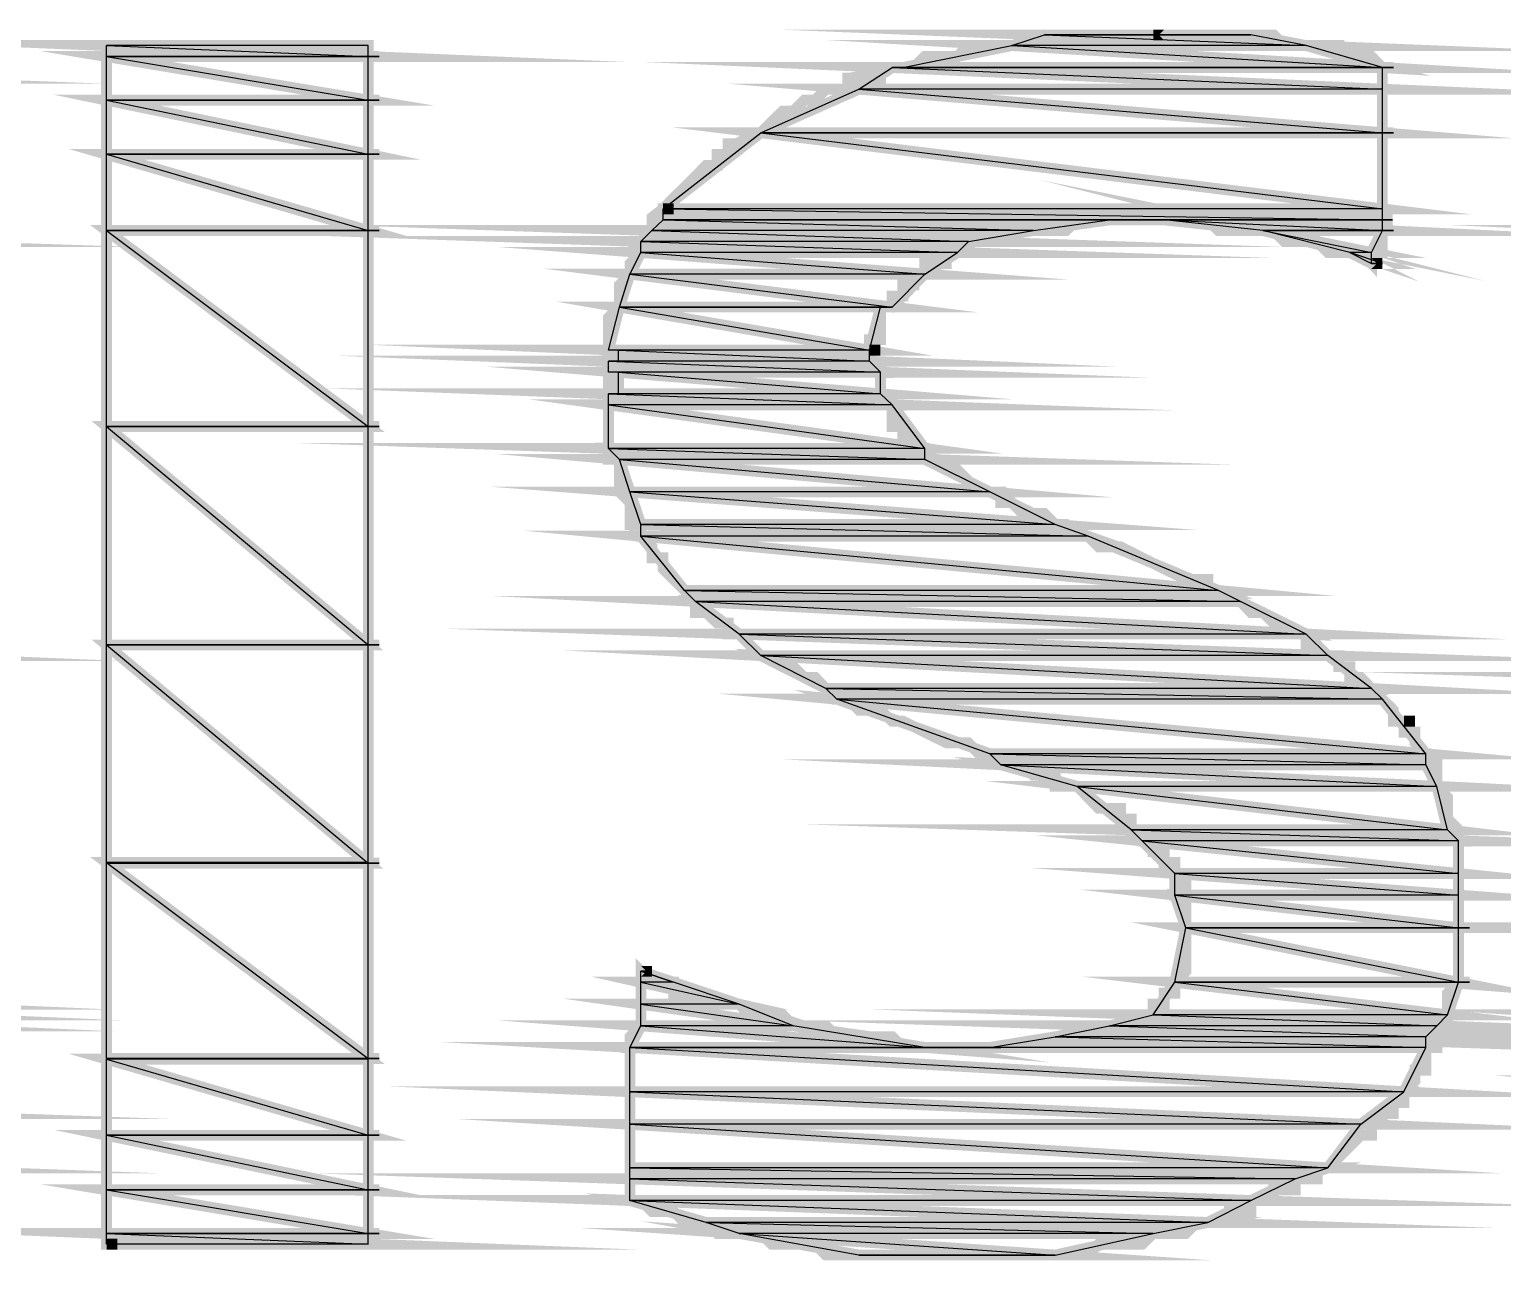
# Model space of a CAD drawing. Extents: x 0 to 210, y 0 to 297.
# Drawn here: x 37.7 to 43.43, y 17.31 to 22.1 of the extents above; entities that cross this region are included whole.
import ezdxf

# ---------------------------------------------------------------- set-up
doc = ezdxf.new("R2010")
doc.units = 0
doc.header["$MEASUREMENT"] = 0
doc.layers.add('C00-A5-DD', color=132, linetype='Continuous')

msp = doc.modelspace()

# ---------------------------------------------------------------- linework, layer by layer
at = {"layer": 'C00-A5-DD', "const_width": 0.0423}
for points in [[(40.9677, 20.8497), (40.9677, 20.8911), (41.0104, 20.8911), (41.0104, 20.9338), (41.0104, 20.9765), (41.0104, 21.0178), (41.0559, 21.0178), (41.0559, 21.0606), (41.0972, 21.0606), (41.0972, 21.1033), (41.1399, 21.1033), (41.1399, 21.146), (41.1826, 21.146), (41.1826, 21.1873), (41.2253, 21.1873), (41.2669, 21.1873), (41.2669, 21.2301), (41.3096, 21.2301), (41.3523, 21.2301), (41.3523, 21.2728), (41.3935, 21.2728), (41.4362, 21.2728), (41.4789, 21.2728), (41.5216, 21.3155), (41.5629, 21.3155), (41.6059, 21.3155), (41.6486, 21.3155), (41.6899, 21.3155), (41.7326, 21.3155), (41.7752, 21.3568), (41.8179, 21.3568), (41.8592, 21.3568), (41.9019, 21.3568), (41.9446, 21.3568), (41.9862, 21.3568), (42.0289, 21.3568), (42.0716, 21.3568), (42.1555, 21.3568), (42.1982, 21.3568), (42.2409, 21.3568), (42.2836, 21.3568), (42.3252, 21.3155), (42.3679, 21.3155), (42.4106, 21.3155), (42.4519, 21.3155), (42.4974, 21.3155), (42.5401, 21.3155), (42.5813, 21.2728), (42.624, 21.2728), (42.6667, 21.2728), (42.7094, 21.2728), (42.751, 21.2301), (42.7937, 21.2301), (42.8364, 21.2301), (42.8791, 21.2301), (42.9204, 21.1873), (42.9204, 21.2301), (42.963, 21.2301), (42.963, 21.2728), (42.963, 21.3155), (42.963, 21.3568), (42.963, 21.3996), (42.963, 21.4423), (42.963, 21.4836), (42.963, 21.569), (42.963, 21.6118), (42.963, 21.6531), (42.963, 21.6958), (42.963, 21.7386), (42.963, 21.7799), (42.963, 21.8226), (42.963, 21.8653), (42.963, 21.9081), (42.963, 21.9494), (42.9204, 21.9921), (42.8791, 21.9921), (42.8364, 21.9921), (42.7937, 21.9921), (42.7937, 22.0348), (42.751, 22.0348), (42.7094, 22.0348), (42.6667, 22.0348), (42.624, 22.0348), (42.5813, 22.0348), (42.5401, 22.0762), (42.4974, 22.0762), (42.4519, 22.0762), (42.4106, 22.0762), (42.3679, 22.0762), (42.3252, 22.0762), (42.2836, 22.0762), (42.2409, 22.0762), (42.1982, 22.0762), (42.1555, 22.0762), (42.1143, 22.0762), (42.0716, 22.0762), (42.0289, 22.0762), (41.9862, 22.0762), (41.9446, 22.0762), (41.9019, 22.0762), (41.8592, 22.0762), (41.8179, 22.0762), (41.7752, 22.0762), (41.7326, 22.0762), (41.6899, 22.0762), (41.6486, 22.0762), (41.6059, 22.0762), (41.5629, 22.0348), (41.5216, 22.0348), (41.4789, 22.0348), (41.4362, 22.0348), (41.3935, 22.0348), (41.3523, 22.0348), (41.3096, 21.9921), (41.2669, 21.9921), (41.2253, 21.9921), (41.1826, 21.9921), (41.1399, 21.9494), (41.0972, 21.9494), (41.0559, 21.9494), (41.0104, 21.9494), (41.0104, 21.9081), (40.9677, 21.9081), (40.9265, 21.9081), (40.8838, 21.9081), (40.8838, 21.8653), (40.8411, 21.8653), (40.798, 21.8653), (40.7568, 21.8226), (40.7141, 21.8226), (40.6714, 21.7799), (40.6301, 21.7799), (40.5874, 21.7386), (40.5448, 21.6958), (40.5021, 21.6958), (40.4604, 21.6531), (40.4178, 21.6531), (40.4178, 21.6118), (40.3751, 21.6118), (40.3751, 21.569), (40.3324, 21.569), (40.2911, 21.5263), (40.2484, 21.4836), (40.2057, 21.4423), (40.1645, 21.3996)], [(37.9995, 17.3729), (38.0421, 17.3729), (38.0834, 17.3729), (38.1261, 17.3729), (38.1716, 17.3729), (38.2143, 17.3729), (38.2556, 17.3729), (38.2986, 17.3729), (38.3413, 17.3729), (38.3826, 17.3729), (38.4253, 17.3729), (38.4679, 17.3729), (38.5106, 17.3729), (38.5519, 17.3729), (38.5946, 17.3729), (38.6373, 17.3729), (38.6789, 17.3729), (38.7216, 17.3729), (38.7643, 17.3729), (38.807, 17.3729), (38.8482, 17.3729), (38.8909, 17.3729), (38.9336, 17.3729), (38.9763, 17.3729), (39.0179, 17.3729), (39.0179, 17.4143), (39.0179, 17.457), (39.0179, 17.4997), (39.0179, 17.5424), (39.0179, 17.5838), (39.0179, 17.6265), (39.0179, 17.6692), (39.0179, 17.7105), (39.0179, 17.7533), (39.0179, 17.796), (39.0179, 17.8387), (39.0179, 17.88), (39.0179, 17.9228), (39.0179, 17.9655), (39.0179, 18.0082), (39.0179, 18.0496), (39.0179, 18.0923), (39.0179, 18.1378), (39.0179, 18.1791), (39.0179, 18.2218), (39.0179, 18.2645), (39.0179, 18.3059), (39.0179, 18.3486), (39.0179, 18.3913), (39.0179, 18.434), (39.0179, 18.5181), (39.0179, 18.5608), (39.0179, 18.6035), (39.0179, 18.6449), (39.0179, 18.6876), (39.0179, 18.7303), (39.0179, 18.8143), (39.0179, 18.8571), (39.0179, 18.8998), (39.0179, 18.9411), (39.0179, 18.9839), (39.0179, 19.0679), (39.0179, 19.1106), (39.0179, 19.1534), (39.0179, 19.2801), (39.0179, 19.3642), (39.0179, 19.4923), (39.0179, 19.7032), (39.0179, 19.9154), (39.0179, 20.0422), (39.0179, 20.1263), (39.0179, 20.2572), (39.0179, 20.2985), (39.0179, 20.3412), (39.0179, 20.384), (39.0179, 20.468), (39.0179, 20.5107), (39.0179, 20.5534), (39.0179, 20.5948), (39.0179, 20.6375), (39.0179, 20.7216), (39.0179, 20.7643), (39.0179, 20.807), (39.0179, 20.8497), (39.0179, 20.8911), (39.0179, 20.9338), (39.0179, 20.9765), (39.0179, 21.0606), (39.0179, 21.1033), (39.0179, 21.146), (39.0179, 21.1873), (39.0179, 21.2301), (39.0179, 21.2728), (39.0179, 21.3155), (39.0179, 21.3568), (39.0179, 21.3996), (39.0179, 21.4423), (39.0179, 21.4836), (39.0179, 21.5263), (39.0179, 21.569), (39.0179, 21.6118), (39.0179, 21.6531), (39.0179, 21.6958), (39.0179, 21.7386), (39.0179, 21.7799), (39.0179, 21.8226), (39.0179, 21.8653), (39.0179, 21.9081), (39.0179, 21.9494), (39.0179, 21.9921), (39.0179, 22.0348), (38.9763, 22.0348), (38.9336, 22.0348), (38.8909, 22.0348), (38.8482, 22.0348), (38.807, 22.0348), (38.7643, 22.0348)], [(38.7643, 22.0348), (38.7216, 22.0348), (38.6789, 22.0348), (38.6373, 22.0348), (38.5946, 22.0348), (38.5519, 22.0348), (38.5106, 22.0348), (38.4679, 22.0348), (38.4253, 22.0348), (38.3826, 22.0348), (38.3413, 22.0348), (38.2986, 22.0348), (38.2556, 22.0348), (38.2143, 22.0348), (38.1716, 22.0348), (38.1261, 22.0348), (38.0834, 22.0348), (38.0421, 22.0348), (37.9995, 22.0348), (37.9995, 21.9921), (37.9995, 21.9494), (37.9995, 21.9081), (37.9995, 21.8653), (37.9995, 21.8226), (37.9995, 21.7799), (37.9995, 21.7386), (37.9995, 21.6958), (37.9995, 21.6531), (37.9995, 21.6118), (37.9995, 21.569), (37.9995, 21.5263), (37.9995, 21.4836), (37.9995, 21.4423), (37.9995, 21.3996), (37.9995, 21.3568), (37.9995, 21.3155), (37.9995, 21.2728), (37.9995, 21.2301), (37.9995, 21.1873), (37.9995, 21.146), (37.9995, 21.1033), (37.9995, 21.0606), (37.9995, 20.9765), (37.9995, 20.9338), (37.9995, 20.8911), (37.9995, 20.8497), (37.9995, 20.807), (37.9995, 20.7643), (37.9995, 20.7216), (37.9995, 20.6375), (37.9995, 20.5948), (37.9995, 20.5534), (37.9995, 20.5107), (37.9995, 20.468), (37.9995, 20.384), (37.9995, 20.3412), (37.9995, 20.2985), (37.9995, 20.2572), (37.9995, 20.1263), (37.9995, 20.0422), (37.9995, 19.9154), (37.9995, 19.7032), (37.9995, 19.4923), (37.9995, 19.3642), (37.9995, 19.2801), (37.9995, 19.1534), (37.9995, 19.1106), (37.9995, 19.0679), (37.9995, 18.9839), (37.9995, 18.9411), (37.9995, 18.8998), (37.9995, 18.8571), (37.9995, 18.8143), (37.9995, 18.7303), (37.9995, 18.6876), (37.9995, 18.6449), (37.9995, 18.6035), (37.9995, 18.5608), (37.9995, 18.5181), (37.9995, 18.434), (37.9995, 18.3913), (37.9995, 18.3486), (37.9995, 18.3059), (37.9995, 18.2645), (37.9995, 18.2218), (37.9995, 18.1791), (37.9995, 18.1378), (37.9995, 18.0923), (37.9995, 18.0496), (37.9995, 18.0082), (37.9995, 17.9655), (37.9995, 17.9228), (37.9995, 17.88), (37.9995, 17.8387), (37.9995, 17.796), (37.9995, 17.7533), (37.9995, 17.7105), (37.9995, 17.6692), (37.9995, 17.6265), (37.9995, 17.5838), (37.9995, 17.5424), (37.9995, 17.4997), (37.9995, 17.457), (37.9995, 17.4143), (37.9995, 17.3729)], [(40.1645, 21.3996), (40.1645, 21.3568), (40.1214, 21.3568), (40.1214, 21.3155), (40.0787, 21.2728), (40.0787, 21.2301), (40.036, 21.1873), (40.036, 21.146), (39.9948, 21.1033), (39.9948, 21.0606), (39.9948, 21.0178), (39.9521, 20.9765), (39.9521, 20.9338), (39.9521, 20.8911), (39.9521, 20.8497), (39.9521, 20.807), (39.9521, 20.7643), (39.9521, 20.7216), (39.9521, 20.6802), (39.9521, 20.6375), (39.9521, 20.5948), (39.9521, 20.5534), (39.9521, 20.5107), (39.9521, 20.468), (39.9521, 20.4253), (39.9948, 20.4253), (39.9948, 20.384), (39.9948, 20.3412), (39.9948, 20.2985), (40.036, 20.2572), (40.036, 20.2144), (40.036, 20.1717), (40.0787, 20.1717), (40.0787, 20.1263), (40.1214, 20.0849), (40.1214, 20.0422), (40.1645, 20.0422), (40.1645, 19.9995), (40.2057, 19.9581), (40.2484, 19.9154), (40.2911, 19.8727), (40.2911, 19.83), (40.3324, 19.83), (40.3751, 19.7886), (40.4178, 19.7886), (40.4178, 19.7459), (40.4604, 19.7459), (40.5021, 19.7032), (40.5448, 19.6619), (40.5874, 19.6619), (40.6301, 19.6191), (40.6714, 19.6191), (40.7141, 19.5764), (40.7568, 19.5764), (40.798, 19.5337), (40.8411, 19.5337), (40.8411, 19.4923), (40.8838, 19.4923), (40.9265, 19.4496), (40.9677, 19.4496), (41.0104, 19.4496), (41.0559, 19.4069), (41.0972, 19.4069), (41.1826, 19.3642), (41.2669, 19.3228), (41.3523, 19.3228), (41.3935, 19.2801), (41.4362, 19.2801), (41.4789, 19.2374), (41.5216, 19.2374), (41.5629, 19.2374), (41.6059, 19.1961), (41.6486, 19.1961), (41.6899, 19.1961), (41.6899, 19.1534), (41.7326, 19.1534), (41.7752, 19.1534), (41.8179, 19.1106), (41.8592, 19.0679), (41.9019, 19.0679), (41.9446, 19.0679), (41.9446, 19.0266), (41.9862, 19.0266), (41.9862, 18.9839), (42.0289, 18.9839), (42.0289, 18.9411), (42.0716, 18.9411), (42.0716, 18.8998), (42.1143, 18.8998), (42.1143, 18.8571), (42.1555, 18.8571), (42.1555, 18.8143), (42.1555, 18.7716), (42.1982, 18.7716), (42.1982, 18.7303), (42.1982, 18.6876), (42.1982, 18.6449), (42.1982, 18.6035), (42.1982, 18.5608), (42.1982, 18.5181), (42.1982, 18.4754), (42.1982, 18.434), (42.1555, 18.3913), (42.1555, 18.3486), (42.1143, 18.3486), (42.1143, 18.3059), (42.0716, 18.3059), (42.0716, 18.2645), (42.0289, 18.2645), (42.0289, 18.2218), (41.9862, 18.2218), (41.9446, 18.2218), (41.9019, 18.2218), (41.9019, 18.1791), (41.8592, 18.1791), (41.8179, 18.1791), (41.7752, 18.1791), (41.7326, 18.1791), (41.6899, 18.1791), (41.6486, 18.1378), (41.6059, 18.1378), (41.5629, 18.1378), (41.5216, 18.1378), (41.4789, 18.1378), (41.4362, 18.1378), (41.3935, 18.1378), (41.3523, 18.1378), (41.3096, 18.1378), (41.2669, 18.1378), (41.2253, 18.1378), (41.1826, 18.1378), (41.1399, 18.1378), (41.0972, 18.1378), (41.0559, 18.1791), (41.0104, 18.1791), (40.9677, 18.1791), (40.9265, 18.1791), (40.8838, 18.1791), (40.8411, 18.1791), (40.798, 18.2218), (40.7568, 18.2218), (40.6714, 18.2218), (40.6301, 18.2645), (40.5448, 18.2645), (40.5021, 18.2645), (40.4604, 18.3059), (40.4178, 18.3059)], [(40.1645, 21.3996), (40.2057, 21.3996)], [(40.9677, 20.8497), (41.0104, 20.8497)], [(43.047, 19.4069), (43.0057, 19.4069), (43.0057, 19.4496), (42.963, 19.4923), (42.9204, 19.5337), (42.8791, 19.5764), (42.8364, 19.5764), (42.8364, 19.6191), (42.7937, 19.6191), (42.7937, 19.6619), (42.751, 19.6619), (42.7094, 19.7032), (42.6667, 19.7032), (42.6667, 19.7459), (42.624, 19.7459), (42.5813, 19.7886), (42.5401, 19.7886), (42.4974, 19.83), (42.4519, 19.83), (42.4106, 19.8727), (42.3679, 19.8727), (42.3252, 19.9154), (42.2836, 19.9154), (42.2836, 19.9581), (42.2409, 19.9581), (42.1982, 19.9581), (42.1143, 19.9995), (42.0289, 20.0422), (41.9446, 20.0849), (41.8592, 20.0849), (41.8179, 20.1263), (41.7752, 20.1263), (41.7326, 20.1717), (41.6899, 20.1717), (41.6486, 20.2144), (41.6059, 20.2144), (41.5629, 20.2144), (41.5216, 20.2572), (41.4789, 20.2572), (41.4789, 20.2985), (41.4362, 20.2985), (41.3935, 20.2985), (41.3523, 20.3412), (41.3096, 20.384), (41.2669, 20.384), (41.2253, 20.4253), (41.1826, 20.4253), (41.1826, 20.468), (41.1399, 20.468), (41.1399, 20.5107), (41.0972, 20.5107), (41.0972, 20.5534), (41.0559, 20.5534), (41.0559, 20.5948), (41.0559, 20.6375), (41.0104, 20.6375), (41.0104, 20.6802), (41.0104, 20.7216), (41.0104, 20.7643), (40.9677, 20.7643), (40.9677, 20.807), (40.9677, 20.8497)], [(40.4178, 18.3059), (40.3751, 18.3059), (40.3324, 18.3059), (40.2911, 18.3486), (40.2484, 18.3486), (40.2057, 18.3486), (40.2057, 18.3913), (40.1645, 18.3913), (40.1214, 18.3913), (40.0787, 18.434), (40.0787, 18.3913), (40.0787, 18.3486), (40.0787, 18.3059), (40.0787, 18.2645), (40.0787, 18.2218), (40.036, 18.1791), (40.036, 18.1378), (40.036, 18.0923), (40.036, 18.0496), (40.036, 18.0082), (40.036, 17.9228), (40.036, 17.88), (40.036, 17.8387), (40.036, 17.796), (40.036, 17.7533), (40.036, 17.7105), (40.036, 17.6692), (40.036, 17.6265), (40.036, 17.5838), (40.036, 17.5424), (40.0787, 17.5424), (40.1214, 17.4997), (40.1645, 17.4997), (40.2057, 17.4997), (40.2484, 17.457), (40.2911, 17.457), (40.3324, 17.457), (40.3751, 17.4143), (40.4178, 17.4143), (40.4604, 17.4143), (40.5021, 17.4143), (40.5448, 17.4143), (40.5874, 17.3729), (40.6301, 17.3729), (40.7141, 17.3729), (40.7568, 17.3729), (40.798, 17.3302), (40.8411, 17.3302), (40.8838, 17.3302), (40.9265, 17.3302), (40.9677, 17.3302), (41.0104, 17.3302), (41.0559, 17.3302), (41.0972, 17.3302), (41.1399, 17.3302), (41.1826, 17.3302), (41.2253, 17.3302), (41.2669, 17.3302), (41.3096, 17.3302), (41.3523, 17.3302), (41.3935, 17.3302), (41.4362, 17.3302), (41.4789, 17.3302), (41.5216, 17.3302), (41.5629, 17.3302), (41.6059, 17.3302), (41.6486, 17.3302), (41.6899, 17.3302), (41.7326, 17.3302), (41.7752, 17.3302), (41.8179, 17.3302), (41.8592, 17.3729), (41.9019, 17.3729), (41.9446, 17.3729), (41.9862, 17.3729), (42.0289, 17.3729), (42.0716, 17.4143), (42.1143, 17.4143), (42.1555, 17.4143), (42.1982, 17.4143), (42.2409, 17.457), (42.2836, 17.457), (42.3252, 17.457), (42.3679, 17.457), (42.3679, 17.4997), (42.4106, 17.4997), (42.4519, 17.4997), (42.4519, 17.5424), (42.4974, 17.5424), (42.5401, 17.5424), (42.5401, 17.5838), (42.5813, 17.5838), (42.624, 17.5838), (42.624, 17.6265), (42.6667, 17.6265), (42.7094, 17.6265), (42.7094, 17.6692), (42.751, 17.6692), (42.7937, 17.7105), (42.8364, 17.7533), (42.8791, 17.796), (42.9204, 17.796), (42.9204, 17.8387), (42.963, 17.8387), (42.963, 17.88), (43.0057, 17.88), (43.0057, 17.9228), (43.047, 17.9228), (43.047, 17.9655), (43.09, 18.0082), (43.09, 18.0496), (43.1327, 18.0496), (43.1327, 18.0923), (43.1327, 18.1378), (43.1754, 18.1378), (43.1754, 18.1791), (43.1754, 18.2218), (43.2167, 18.2218), (43.2167, 18.2645), (43.2167, 18.3059), (43.2167, 18.3486), (43.2594, 18.3913), (43.2594, 18.434), (43.2594, 18.4754), (43.2594, 18.5181), (43.2594, 18.5608), (43.2594, 18.6035), (43.2594, 18.6449), (43.2594, 18.6876), (43.2594, 18.7303), (43.2594, 18.7716), (43.2594, 18.8143), (43.2594, 18.8571), (43.2594, 18.8998), (43.2594, 18.9411), (43.2594, 18.9839), (43.2167, 19.0266), (43.2167, 19.0679), (43.2167, 19.1106), (43.1754, 19.1534), (43.1754, 19.1961), (43.1754, 19.2374), (43.1327, 19.2374), (43.1327, 19.2801), (43.09, 19.3228), (43.09, 19.3642), (43.047, 19.3642), (43.047, 19.4069)], [(43.047, 19.4069), (43.09, 19.4069)], [(37.9995, 17.3729), (38.0421, 17.3729)]]:
    msp.add_lwpolyline(points, dxfattribs=at)
for points in [[(42.4519, 22.0762), (41.6486, 22.0762), (42.6667, 22.0348), (42.4519, 22.0762)], [(41.6486, 22.0762), (42.6667, 22.0348), (41.5216, 22.0348), (41.6486, 22.0762)], [(41.9019, 22.0762), (42.4519, 22.0762), (41.6486, 22.0762), (41.9019, 22.0762)], [(41.9862, 22.0762), (42.3252, 22.0762), (41.9019, 22.0762), (41.9862, 22.0762)], [(42.3252, 22.0762), (41.9019, 22.0762), (42.4519, 22.0762), (42.3252, 22.0762)], [(42.0716, 22.0762), (42.1982, 22.0762), (41.9862, 22.0762), (42.0716, 22.0762)], [(42.1982, 22.0762), (41.9862, 22.0762), (42.3252, 22.0762), (42.1982, 22.0762)], [(42.1143, 22.0762), (42.0716, 22.0762), (42.1143, 22.0762), (42.1143, 22.0762)], [(42.1555, 22.0762), (42.1982, 22.0762), (42.0716, 22.0762), (42.1555, 22.0762)], [(42.1555, 22.0762), (42.0716, 22.0762), (42.1143, 22.0762), (42.1555, 22.0762)], [(42.1555, 22.0762), (42.0716, 22.0762), (42.1982, 22.0762), (42.1555, 22.0762)], [(34.6081, 21.9921), (36.8572, 21.9081), (34.3958, 21.9081), (34.6081, 21.9921)], [(39.0179, 22.0348), (37.9995, 22.0348), (39.0179, 21.9921), (39.0179, 22.0348)], [(39.0179, 21.9921), (37.9995, 21.9921), (39.0179, 21.8226), (39.0179, 21.9921)], [(37.9995, 22.0348), (39.0179, 21.9921), (37.9995, 21.9921), (37.9995, 22.0348)], [(37.9995, 21.9921), (39.0179, 21.8226), (37.9995, 21.8226), (37.9995, 21.9921)], [(39.0179, 21.9921), (37.9995, 21.9921), (39.0179, 21.9921)], [(37.9995, 21.9921), (39.0179, 21.9921), (39.0606, 21.9921), (37.9995, 21.9921)], [(42.6667, 22.0348), (41.5216, 22.0348), (42.963, 21.9494), (42.6667, 22.0348)], [(41.5216, 22.0348), (42.963, 21.9494), (41.0972, 21.9494), (41.5216, 22.0348)], [(42.963, 21.9494), (41.0559, 21.9494), (42.963, 21.8653), (42.963, 21.9494)], [(41.0559, 21.9494), (42.963, 21.8653), (40.9265, 21.8653), (41.0559, 21.9494)], [(42.963, 21.9494), (41.0972, 21.9494), (41.0559, 21.9494), (42.963, 21.9494)], [(41.0972, 21.9494), (42.963, 21.9494), (43.0057, 21.9494), (41.0972, 21.9494)], [(39.0179, 21.8226), (37.9995, 21.8226), (39.0179, 21.6118), (39.0179, 21.8226)], [(37.9995, 21.8226), (39.0179, 21.6118), (37.9995, 21.6118), (37.9995, 21.8226)], [(39.0179, 21.8226), (37.9995, 21.8226), (39.0179, 21.8226)], [(37.9995, 21.8226), (39.0179, 21.8226), (39.0606, 21.8226), (37.9995, 21.8226)], [(42.963, 21.8653), (40.9265, 21.8653), (42.963, 21.6958), (42.963, 21.8653)], [(40.9265, 21.8653), (42.963, 21.6958), (40.5448, 21.6958), (40.9265, 21.8653)], [(40.5448, 21.6958), (42.963, 21.3996), (40.1645, 21.3996), (40.5448, 21.6958)], [(42.963, 21.6958), (40.5448, 21.6958), (42.963, 21.3996), (42.963, 21.6958)], [(42.963, 21.6958), (40.5448, 21.6958), (42.963, 21.6958)], [(40.5448, 21.6958), (42.963, 21.6958), (43.0057, 21.6958), (40.5448, 21.6958)], [(39.0179, 21.6118), (37.9995, 21.6118), (39.0179, 21.3155), (39.0179, 21.6118)], [(37.9995, 21.6118), (39.0179, 21.3155), (37.9995, 21.3155), (37.9995, 21.6118)], [(39.0179, 21.6118), (37.9995, 21.6118), (39.0179, 21.6118)], [(37.9995, 21.6118), (39.0179, 21.6118), (39.0606, 21.6118), (37.9995, 21.6118)], [(42.4974, 21.3155), (42.9204, 21.2301), (42.8364, 21.2301), (42.4974, 21.3155)], [(41.9019, 21.3568), (40.1645, 21.3568), (41.6059, 21.3155), (41.9019, 21.3568)], [(40.1645, 21.3568), (41.6059, 21.3155), (40.1214, 21.3155), (40.1645, 21.3568)], [(40.1645, 21.3996), (42.963, 21.3568), (40.1645, 21.3568), (40.1645, 21.3996)], [(42.963, 21.3996), (40.1645, 21.3996), (42.963, 21.3568), (42.963, 21.3996)], [(41.9019, 21.3568), (41.9446, 21.3568), (40.1645, 21.3568), (41.9019, 21.3568)], [(41.9019, 21.3568), (40.1645, 21.3568), (42.0289, 21.3568), (41.9019, 21.3568)], [(42.963, 21.3568), (42.1143, 21.3568), (42.963, 21.3155), (42.963, 21.3568)], [(42.1143, 21.3568), (42.963, 21.3155), (42.4974, 21.3155), (42.1143, 21.3568)], [(42.963, 21.3568), (42.0289, 21.3568), (42.963, 21.3568)], [(42.0289, 21.3568), (42.963, 21.3568), (42.1143, 21.3568), (42.0289, 21.3568)], [(42.1143, 21.3568), (42.9602, 21.3568), (43.0029, 21.3568), (42.1143, 21.3568)], [(42.9602, 21.3568), (43.0029, 21.3568), (42.1143, 21.3568), (42.9602, 21.3568)], [(35.4997, 21.3155), (36.8141, 21.2728), (35.9653, 21.2728), (35.4997, 21.3155)], [(39.0179, 21.3155), (37.9995, 21.3155), (39.0179, 20.5534), (39.0179, 21.3155)], [(37.9995, 21.3155), (39.0179, 20.5534), (37.9995, 20.5534), (37.9995, 21.3155)], [(39.0179, 21.3155), (37.9995, 21.3155), (39.0179, 21.3155)], [(37.9995, 21.3155), (39.0179, 21.3155), (39.0606, 21.3155), (37.9995, 21.3155)], [(41.6059, 21.3155), (40.1214, 21.3155), (41.3523, 21.2728), (41.6059, 21.3155)], [(40.1214, 21.3155), (41.3523, 21.2728), (40.0787, 21.2728), (40.1214, 21.3155)], [(42.963, 21.3155), (42.4974, 21.3155), (42.9204, 21.2301), (42.963, 21.3155)], [(42.963, 21.3155), (42.4974, 21.3155), (42.963, 21.3155)], [(42.4974, 21.3155), (42.963, 21.3155), (43.0057, 21.3155), (42.4974, 21.3155)], [(42.8364, 21.2301), (42.9204, 21.1873), (42.963, 21.1873), (42.8364, 21.2301)], [(45.4244, 21.3155), (44.1508, 21.3155), (45.0825, 21.2728), (45.4244, 21.3155)], [(41.3523, 21.2728), (40.0787, 21.2728), (41.3096, 21.2301), (41.3523, 21.2728)], [(40.0787, 21.2728), (41.3096, 21.2301), (40.0787, 21.2301), (40.0787, 21.2728)], [(41.3096, 21.2301), (40.0787, 21.2301), (41.1826, 21.146), (41.3096, 21.2301)], [(40.0787, 21.2301), (41.1826, 21.146), (40.036, 21.146), (40.0787, 21.2301)], [(42.9204, 21.2301), (42.8364, 21.2301), (42.9204, 21.1873), (42.9204, 21.2301)], [(42.9204, 21.1873), (42.963, 21.1873), (42.963, 21.1873), (42.9204, 21.1873)], [(41.1826, 21.146), (40.036, 21.146), (41.0559, 21.0178), (41.1826, 21.146)], [(40.036, 21.146), (41.0559, 21.0178), (39.9948, 21.0178), (40.036, 21.146)], [(41.0104, 21.0178), (39.9948, 21.0178), (40.9677, 20.8497), (41.0104, 21.0178)], [(39.9948, 21.0178), (40.9677, 20.8497), (39.9521, 20.8497), (39.9948, 21.0178)], [(41.0104, 21.0178), (41.0559, 21.0178), (39.9948, 21.0178), (41.0104, 21.0178)], [(41.0104, 21.0178), (39.9948, 21.0178), (41.0559, 21.0178), (41.0104, 21.0178)], [(40.9677, 20.8497), (39.9919, 20.8497), (40.9677, 20.807), (40.9677, 20.8497)], [(39.9919, 20.8497), (40.9677, 20.807), (39.9919, 20.807), (39.9919, 20.8497)], [(40.9677, 20.807), (39.9521, 20.807), (41.0104, 20.7643), (40.9677, 20.807)], [(39.9521, 20.807), (41.0104, 20.7643), (39.9521, 20.7643), (39.9521, 20.807)], [(41.0104, 20.7643), (39.9919, 20.7643), (41.0104, 20.6802), (41.0104, 20.7643)], [(39.9919, 20.7643), (41.0104, 20.6802), (39.9919, 20.6802), (39.9919, 20.7643)], [(41.0104, 20.6802), (39.9521, 20.6802), (41.0559, 20.6375), (41.0104, 20.6802)], [(39.9521, 20.6802), (41.0559, 20.6375), (39.9521, 20.6375), (39.9521, 20.6802)], [(41.0559, 20.6375), (39.9521, 20.6375), (41.1826, 20.468), (41.0559, 20.6375)], [(39.9521, 20.6375), (41.1826, 20.468), (39.9521, 20.468), (39.9521, 20.6375)], [(39.0179, 20.5534), (37.9995, 20.5534), (39.0179, 19.7032), (39.0179, 20.5534)], [(37.9995, 20.5534), (39.0179, 19.7032), (37.9995, 19.7032), (37.9995, 20.5534)], [(39.0179, 20.5534), (37.9995, 20.5534), (39.0179, 20.5534)], [(37.9995, 20.5534), (39.0179, 20.5534), (39.0606, 20.5534), (37.9995, 20.5534)], [(41.1826, 20.468), (39.9521, 20.468), (41.1826, 20.4253), (41.1826, 20.468)], [(39.9521, 20.468), (41.1826, 20.4253), (39.9948, 20.4253), (39.9521, 20.468)], [(41.1826, 20.4253), (39.9948, 20.4253), (41.4362, 20.2985), (41.1826, 20.4253)], [(39.9948, 20.4253), (41.4362, 20.2985), (40.036, 20.2985), (39.9948, 20.4253)], [(41.4362, 20.2985), (40.036, 20.2985), (41.6899, 20.1717), (41.4362, 20.2985)], [(40.036, 20.2985), (41.6899, 20.1717), (40.0787, 20.1717), (40.036, 20.2985)], [(40.0787, 20.1717), (41.8179, 20.1263), (40.0787, 20.1263), (40.0787, 20.1717)], [(41.6899, 20.1717), (40.0787, 20.1717), (41.8179, 20.1263), (41.6899, 20.1717)], [(41.8179, 20.1263), (40.0787, 20.1263), (42.3252, 19.9154), (41.8179, 20.1263)], [(40.0787, 20.1263), (42.3252, 19.9154), (40.2484, 19.9154), (40.0787, 20.1263)], [(42.4106, 19.8727), (40.2911, 19.8727), (42.6667, 19.7459), (42.4106, 19.8727)], [(40.2484, 19.9154), (42.4106, 19.8727), (40.2911, 19.8727), (40.2484, 19.9154)], [(40.2911, 19.8727), (42.6667, 19.7459), (40.4604, 19.7459), (40.2911, 19.8727)], [(42.3252, 19.9154), (40.2484, 19.9154), (42.4106, 19.8727), (42.3252, 19.9154)], [(36.0923, 19.7032), (37.0678, 19.6619), (36.0923, 19.6619), (36.0923, 19.7032)], [(39.0179, 19.7032), (37.9995, 19.7032), (39.0179, 18.8543), (39.0179, 19.7032)], [(37.9995, 19.7032), (39.0179, 18.8543), (37.9995, 18.8543), (37.9995, 19.7032)], [(39.0179, 19.7032), (37.9995, 19.7032), (39.0179, 19.7032)], [(37.9995, 19.7032), (39.0179, 19.7032), (39.0606, 19.7032), (37.9995, 19.7032)], [(42.6667, 19.7459), (40.4604, 19.7459), (42.751, 19.6619), (42.6667, 19.7459)], [(40.4604, 19.7459), (42.751, 19.6619), (40.5448, 19.6619), (40.4604, 19.7459)], [(42.751, 19.6619), (40.5448, 19.6619), (42.9204, 19.5337), (42.751, 19.6619)], [(40.5448, 19.6619), (42.9204, 19.5337), (40.798, 19.5337), (40.5448, 19.6619)], [(45.7207, 19.6191), (44.1508, 19.6191), (45.635, 19.5764), (45.7207, 19.6191)], [(40.798, 19.5337), (42.963, 19.4923), (40.8411, 19.4923), (40.798, 19.5337)], [(42.9204, 19.5337), (40.798, 19.5337), (42.963, 19.4923), (42.9204, 19.5337)], [(45.5923, 19.5764), (44.1508, 19.5764), (45.4244, 19.5337), (45.5923, 19.5764)], [(42.963, 19.4923), (40.8411, 19.4923), (43.1327, 19.2801), (42.963, 19.4923)], [(40.8411, 19.4923), (43.1327, 19.2801), (41.4362, 19.2801), (40.8411, 19.4923)], [(43.1327, 19.2374), (41.4789, 19.2374), (43.1754, 19.1534), (43.1327, 19.2374)], [(41.4789, 19.2374), (43.1754, 19.1534), (41.7752, 19.1534), (41.4789, 19.2374)], [(41.4362, 19.2801), (43.1327, 19.2374), (41.4789, 19.2374), (41.4362, 19.2801)], [(43.1327, 19.2801), (41.4362, 19.2801), (43.1327, 19.2374), (43.1327, 19.2801)], [(43.1754, 19.1534), (41.7752, 19.1534), (43.2167, 18.9839), (43.1754, 19.1534)], [(41.7752, 19.1534), (43.2167, 18.9839), (41.9862, 18.9839), (41.7752, 19.1534)], [(43.2167, 18.9839), (41.9862, 18.9839), (43.2594, 18.9411), (43.2167, 18.9839)], [(41.9862, 18.9839), (43.2594, 18.9411), (42.0289, 18.9411), (41.9862, 18.9839)], [(43.2594, 18.9411), (42.0289, 18.9411), (43.2594, 18.8143), (43.2594, 18.9411)], [(42.0289, 18.9411), (43.2594, 18.8143), (42.1555, 18.8143), (42.0289, 18.9411)], [(39.0179, 18.8571), (37.9995, 18.8571), (39.0179, 18.095), (39.0179, 18.8571)], [(37.9995, 18.8571), (39.0179, 18.095), (37.9995, 18.095), (37.9995, 18.8571)], [(39.0179, 18.8543), (37.9995, 18.8543), (39.0179, 18.8543)], [(37.9995, 18.8543), (39.0179, 18.8543), (39.0606, 18.8543), (37.9995, 18.8543)], [(43.2594, 18.8143), (42.1555, 18.8143), (43.2594, 18.7303), (43.2594, 18.8143)], [(42.1555, 18.8143), (43.2594, 18.7303), (42.1555, 18.7303), (42.1555, 18.8143)], [(43.2594, 18.7303), (42.1555, 18.7303), (43.2594, 18.6035), (43.2594, 18.7303)], [(42.1555, 18.7303), (43.2594, 18.6035), (42.1982, 18.6035), (42.1555, 18.7303)], [(42.1982, 18.6035), (43.2594, 18.3913), (42.1555, 18.3913), (42.1982, 18.6035)], [(43.2594, 18.6035), (42.1982, 18.6035), (43.2594, 18.3913), (43.2594, 18.6035)], [(43.2594, 18.6035), (42.1982, 18.6035), (43.2594, 18.6035)], [(42.1982, 18.6035), (43.2594, 18.6035), (43.3021, 18.6035), (42.1982, 18.6035)], [(44.7435, 18.6035), (43.725, 18.6035), (44.7435, 18.5608), (44.7435, 18.6035)], [(40.0787, 18.434), (40.2057, 18.3913), (40.0787, 18.3913), (40.0787, 18.434)], [(40.0787, 18.434), (40.1214, 18.434), (40.1214, 18.434), (40.0787, 18.434)], [(40.0787, 18.434), (40.1214, 18.434), (40.1214, 18.434), (40.0787, 18.434)], [(40.0787, 18.434), (40.1214, 18.434), (40.1214, 18.434), (40.0787, 18.434)], [(40.2057, 18.3913), (40.0787, 18.434), (40.2057, 18.3913)], [(40.2057, 18.3913), (40.0787, 18.3913), (40.4604, 18.3059), (40.2057, 18.3913)], [(40.0787, 18.3913), (40.4604, 18.3059), (40.0787, 18.3059), (40.0787, 18.3913)], [(43.2594, 18.3913), (42.1555, 18.3913), (43.2167, 18.2645), (43.2594, 18.3913)], [(42.1555, 18.3913), (43.2167, 18.2645), (42.0716, 18.2645), (42.1555, 18.3913)], [(42.1555, 18.3913), (43.2594, 18.3913), (43.3021, 18.3913), (42.1555, 18.3913)], [(43.2594, 18.3913), (43.3021, 18.3913), (42.1555, 18.3913), (43.2594, 18.3913)], [(36.0923, 18.3486), (37.0678, 18.3059), (36.0923, 18.3059), (36.0923, 18.3486)], [(44.8289, 18.3486), (43.7677, 18.3486), (44.8702, 18.2645), (44.8289, 18.3486)], [(36.0923, 18.3059), (37.0678, 18.2645), (36.0923, 18.2645), (36.0923, 18.3059)], [(36.0923, 18.2645), (37.0678, 18.2218), (36.0923, 18.2218), (36.0923, 18.2645)], [(40.4604, 18.3059), (40.0787, 18.3059), (40.6714, 18.2218), (40.4604, 18.3059)], [(40.0787, 18.3059), (40.6714, 18.2218), (40.0787, 18.2218), (40.0787, 18.3059)], [(43.2167, 18.2645), (42.0716, 18.2645), (43.1754, 18.2218), (43.2167, 18.2645)], [(42.0716, 18.2645), (43.1754, 18.2218), (41.9019, 18.2218), (42.0716, 18.2645)], [(44.8702, 18.2645), (43.7677, 18.2645), (44.9972, 18.1791), (44.8702, 18.2645)], [(40.6714, 18.2218), (40.0787, 18.2218), (41.1826, 18.1378), (40.6714, 18.2218)], [(40.0787, 18.2218), (41.1826, 18.1378), (40.036, 18.1378), (40.0787, 18.2218)], [(43.1754, 18.2218), (41.9019, 18.2218), (43.1327, 18.1791), (43.1754, 18.2218)], [(41.9019, 18.2218), (43.1327, 18.1791), (41.6899, 18.1791), (41.9019, 18.2218)], [(43.1327, 18.1791), (41.6899, 18.1791), (43.1327, 18.1378), (43.1327, 18.1791)], [(41.6899, 18.1791), (43.1327, 18.1378), (41.4362, 18.1378), (41.6899, 18.1791)], [(44.9972, 18.1791), (43.8094, 18.1791), (45.0398, 18.1378), (44.9972, 18.1791)], [(39.0179, 18.0923), (37.9995, 18.0923), (39.0179, 17.796), (39.0179, 18.0923)], [(37.9995, 18.0923), (39.0179, 17.796), (37.9995, 17.796), (37.9995, 18.0923)], [(39.0179, 18.095), (37.9995, 18.095), (39.0179, 18.095)], [(37.9995, 18.095), (39.0179, 18.095), (39.0606, 18.095), (37.9995, 18.095)], [(43.1327, 18.1378), (40.036, 18.1378), (43.047, 17.9655), (43.1327, 18.1378)], [(40.036, 18.1378), (43.047, 17.9655), (40.036, 17.9655), (40.036, 18.1378)], [(41.4362, 18.1378), (41.4789, 18.1378), (40.036, 18.1378), (41.4362, 18.1378)], [(41.4362, 18.1378), (40.036, 18.1378), (41.1826, 18.1378), (41.4362, 18.1378)], [(45.0825, 18.1378), (43.852, 18.1378), (45.2092, 18.0923), (45.0825, 18.1378)], [(33.4202, 18.0082), (37.0678, 17.88), (33.547, 17.88), (33.4202, 18.0082)], [(46.524, 18.0082), (43.8947, 18.0082), (46.3973, 17.796), (46.524, 18.0082)], [(43.047, 17.9655), (40.036, 17.9655), (42.8791, 17.8387), (43.047, 17.9655)], [(40.036, 17.9655), (42.8791, 17.8387), (40.036, 17.8387), (40.036, 17.9655)], [(42.8791, 17.8387), (40.036, 17.8387), (42.751, 17.6692), (42.8791, 17.8387)], [(40.036, 17.8387), (42.751, 17.6692), (40.036, 17.6692), (40.036, 17.8387)], [(33.631, 17.796), (37.0678, 17.6692), (33.8005, 17.6692), (33.631, 17.796)], [(39.0179, 17.796), (37.9995, 17.796), (39.0179, 17.5838), (39.0179, 17.796)], [(37.9995, 17.796), (39.0179, 17.5838), (37.9995, 17.5838), (37.9995, 17.796)], [(39.0179, 17.796), (37.9995, 17.796), (39.0179, 17.796)], [(37.9995, 17.796), (39.0179, 17.796), (39.0606, 17.796), (37.9995, 17.796)], [(40.036, 17.6692), (42.624, 17.6265), (40.036, 17.6265), (40.036, 17.6692)], [(42.751, 17.6692), (40.036, 17.6692), (42.624, 17.6265), (42.751, 17.6692)], [(33.9728, 17.5838), (36.7714, 17.4997), (34.0996, 17.4997), (33.9728, 17.5838)], [(39.0179, 17.5838), (37.9995, 17.5838), (39.0179, 17.4143), (39.0179, 17.5838)], [(37.9995, 17.5838), (39.0179, 17.4143), (37.9995, 17.4143), (37.9995, 17.5838)], [(39.0179, 17.5838), (37.9995, 17.5838), (39.0179, 17.5838)], [(37.9995, 17.5838), (39.0179, 17.5838), (39.0606, 17.5838), (37.9995, 17.5838)], [(42.624, 17.6265), (40.036, 17.6265), (42.4519, 17.5424), (42.624, 17.6265)], [(40.036, 17.6265), (42.4519, 17.5424), (40.036, 17.5424), (40.036, 17.6265)], [(42.4519, 17.5424), (40.036, 17.5424), (42.2836, 17.457), (42.4519, 17.5424)], [(40.036, 17.5424), (42.2836, 17.457), (40.3324, 17.457), (40.036, 17.5424)], [(40.3324, 17.457), (42.0716, 17.4143), (40.4604, 17.4143), (40.3324, 17.457)], [(39.0179, 17.4143), (37.9995, 17.4143), (39.0179, 17.3729), (39.0179, 17.4143)], [(37.9995, 17.4143), (39.0179, 17.3729), (37.9995, 17.3729), (37.9995, 17.4143)], [(39.0179, 17.4143), (37.9995, 17.4143), (39.0179, 17.4143)], [(37.9995, 17.4143), (39.0179, 17.4143), (39.0606, 17.4143), (37.9995, 17.4143)], [(42.0716, 17.4143), (40.4604, 17.4143), (41.6899, 17.3302), (42.0716, 17.4143)], [(40.4604, 17.4143), (41.6899, 17.3302), (40.9265, 17.3302), (40.4604, 17.4143)], [(42.2836, 17.457), (40.3324, 17.457), (42.0716, 17.4143), (42.2836, 17.457)], [(41.6899, 17.3302), (40.9265, 17.3302), (41.6486, 17.3302), (41.6899, 17.3302)], [(40.9265, 17.3302), (41.6486, 17.3302), (40.9677, 17.3302), (40.9265, 17.3302)], [(41.6486, 17.3302), (40.9677, 17.3302), (41.3935, 17.3302), (41.6486, 17.3302)], [(40.9677, 17.3302), (41.3935, 17.3302), (41.1826, 17.3302), (40.9677, 17.3302)], [(41.3523, 17.3302), (41.3935, 17.3302), (41.1826, 17.3302), (41.3523, 17.3302)], [(41.3523, 17.3302), (41.1826, 17.3302), (41.3935, 17.3302), (41.3523, 17.3302)], [(41.3096, 17.3302), (41.2253, 17.3302), (41.1826, 17.3302), (41.3096, 17.3302)], [(41.1826, 17.3302), (41.3523, 17.3302), (41.3096, 17.3302), (41.1826, 17.3302)], [(41.3096, 17.3302), (41.3523, 17.3302), (41.2253, 17.3302), (41.3096, 17.3302)]]:
    msp.add_lwpolyline(points, close=True, dxfattribs=at)
at = {"layer": 'C00-A5-DD'}
for points in [[(41.6486, 22.0762), (42.6667, 22.0348), (41.5216, 22.0348), (41.6486, 22.0762)], [(41.9019, 22.0762), (42.4519, 22.0762), (41.6486, 22.0762), (41.9019, 22.0762)], [(42.4519, 22.0762), (41.6486, 22.0762), (42.6667, 22.0348), (42.4519, 22.0762)], [(41.9862, 22.0762), (42.3252, 22.0762), (41.9019, 22.0762), (41.9862, 22.0762)], [(42.3252, 22.0762), (41.9019, 22.0762), (42.4519, 22.0762), (42.3252, 22.0762)], [(42.0716, 22.0762), (42.1982, 22.0762), (41.9862, 22.0762), (42.0716, 22.0762)], [(42.1982, 22.0762), (41.9862, 22.0762), (42.3252, 22.0762), (42.1982, 22.0762)], [(42.1143, 22.0762), (42.0716, 22.0762), (42.1143, 22.0762), (42.1143, 22.0762)], [(42.1555, 22.0762), (42.1982, 22.0762), (42.0716, 22.0762), (42.1555, 22.0762)], [(42.1555, 22.0762), (42.0716, 22.0762), (42.1143, 22.0762), (42.1555, 22.0762)], [(42.1555, 22.0762), (42.0716, 22.0762), (42.1982, 22.0762), (42.1555, 22.0762)], [(39.0179, 22.0348), (37.9995, 22.0348), (39.0179, 21.9921), (39.0179, 22.0348)], [(37.9995, 22.0348), (39.0179, 21.9921), (37.9995, 21.9921), (37.9995, 22.0348)], [(41.5216, 22.0348), (42.963, 21.9494), (41.0972, 21.9494), (41.5216, 22.0348)], [(42.6667, 22.0348), (41.5216, 22.0348), (42.963, 21.9494), (42.6667, 22.0348)], [(39.0179, 21.9921), (37.9995, 21.9921), (39.0179, 21.9921)], [(37.9995, 21.9921), (39.0179, 21.9921), (39.0606, 21.9921), (37.9995, 21.9921)], [(39.0179, 21.9921), (37.9995, 21.9921), (39.0179, 21.8226), (39.0179, 21.9921)], [(37.9995, 21.9921), (39.0179, 21.8226), (37.9995, 21.8226), (37.9995, 21.9921)], [(41.0559, 21.9494), (42.963, 21.8653), (40.9265, 21.8653), (41.0559, 21.9494)], [(42.963, 21.9494), (41.0972, 21.9494), (41.0559, 21.9494), (42.963, 21.9494)], [(42.963, 21.9494), (41.0559, 21.9494), (42.963, 21.8653), (42.963, 21.9494)], [(41.0972, 21.9494), (42.963, 21.9494), (43.0057, 21.9494), (41.0972, 21.9494)], [(40.9265, 21.8653), (42.963, 21.6958), (40.5448, 21.6958), (40.9265, 21.8653)], [(42.963, 21.8653), (40.9265, 21.8653), (42.963, 21.6958), (42.963, 21.8653)], [(39.0179, 21.8226), (37.9995, 21.8226), (39.0179, 21.8226)], [(37.9995, 21.8226), (39.0179, 21.8226), (39.0606, 21.8226), (37.9995, 21.8226)], [(39.0179, 21.8226), (37.9995, 21.8226), (39.0179, 21.6118), (39.0179, 21.8226)], [(37.9995, 21.8226), (39.0179, 21.6118), (37.9995, 21.6118), (37.9995, 21.8226)], [(40.5448, 21.6958), (42.963, 21.3996), (40.1645, 21.3996), (40.5448, 21.6958)], [(42.963, 21.6958), (40.5448, 21.6958), (42.963, 21.6958)], [(40.5448, 21.6958), (42.963, 21.6958), (43.0057, 21.6958), (40.5448, 21.6958)], [(42.963, 21.6958), (40.5448, 21.6958), (42.963, 21.3996), (42.963, 21.6958)], [(39.0179, 21.6118), (37.9995, 21.6118), (39.0179, 21.6118)], [(37.9995, 21.6118), (39.0179, 21.6118), (39.0606, 21.6118), (37.9995, 21.6118)], [(39.0179, 21.6118), (37.9995, 21.6118), (39.0179, 21.3155), (39.0179, 21.6118)], [(37.9995, 21.6118), (39.0179, 21.3155), (37.9995, 21.3155), (37.9995, 21.6118)], [(42.963, 21.3996), (40.1645, 21.3996), (42.963, 21.3568), (42.963, 21.3996)], [(40.1645, 21.3996), (42.963, 21.3568), (40.1645, 21.3568), (40.1645, 21.3996)], [(40.1645, 21.3568), (41.6059, 21.3155), (40.1214, 21.3155), (40.1645, 21.3568)], [(41.9019, 21.3568), (41.9446, 21.3568), (40.1645, 21.3568), (41.9019, 21.3568)], [(41.9019, 21.3568), (40.1645, 21.3568), (42.0289, 21.3568), (41.9019, 21.3568)], [(41.9019, 21.3568), (40.1645, 21.3568), (41.6059, 21.3155), (41.9019, 21.3568)], [(42.963, 21.3568), (42.0289, 21.3568), (42.963, 21.3568)], [(42.0289, 21.3568), (42.963, 21.3568), (42.1143, 21.3568), (42.0289, 21.3568)], [(42.1143, 21.3568), (42.9602, 21.3568), (43.0029, 21.3568), (42.1143, 21.3568)], [(42.9602, 21.3568), (43.0029, 21.3568), (42.1143, 21.3568), (42.9602, 21.3568)], [(42.963, 21.3568), (42.1143, 21.3568), (42.963, 21.3155), (42.963, 21.3568)], [(42.1143, 21.3568), (42.963, 21.3155), (42.4974, 21.3155), (42.1143, 21.3568)], [(39.0179, 21.3155), (37.9995, 21.3155), (39.0179, 21.3155)], [(37.9995, 21.3155), (39.0179, 21.3155), (39.0606, 21.3155), (37.9995, 21.3155)], [(39.0179, 21.3155), (37.9995, 21.3155), (39.0179, 20.5534), (39.0179, 21.3155)], [(37.9995, 21.3155), (39.0179, 20.5534), (37.9995, 20.5534), (37.9995, 21.3155)], [(40.1214, 21.3155), (41.3523, 21.2728), (40.0787, 21.2728), (40.1214, 21.3155)], [(41.3523, 21.2728), (40.0787, 21.2728), (41.3096, 21.2301), (41.3523, 21.2728)], [(40.0787, 21.2728), (41.3096, 21.2301), (40.0787, 21.2301), (40.0787, 21.2728)], [(41.6059, 21.3155), (40.1214, 21.3155), (41.3523, 21.2728), (41.6059, 21.3155)], [(42.963, 21.3155), (42.4974, 21.3155), (42.963, 21.3155)], [(42.4974, 21.3155), (42.963, 21.3155), (43.0057, 21.3155), (42.4974, 21.3155)], [(42.963, 21.3155), (42.4974, 21.3155), (42.9204, 21.2301), (42.963, 21.3155)], [(42.4974, 21.3155), (42.9204, 21.2301), (42.8364, 21.2301), (42.4974, 21.3155)], [(40.0787, 21.2301), (41.1826, 21.146), (40.036, 21.146), (40.0787, 21.2301)], [(41.3096, 21.2301), (40.0787, 21.2301), (41.1826, 21.146), (41.3096, 21.2301)], [(42.9204, 21.2301), (42.8364, 21.2301), (42.9204, 21.1873), (42.9204, 21.2301)], [(42.8364, 21.2301), (42.9204, 21.1873), (42.963, 21.1873), (42.8364, 21.2301)], [(42.9204, 21.1873), (42.963, 21.1873), (42.963, 21.1873), (42.9204, 21.1873)], [(40.036, 21.146), (41.0559, 21.0178), (39.9948, 21.0178), (40.036, 21.146)], [(41.1826, 21.146), (40.036, 21.146), (41.0559, 21.0178), (41.1826, 21.146)], [(39.9948, 21.0178), (40.9677, 20.8497), (39.9521, 20.8497), (39.9948, 21.0178)], [(41.0104, 21.0178), (41.0559, 21.0178), (39.9948, 21.0178), (41.0104, 21.0178)], [(41.0104, 21.0178), (39.9948, 21.0178), (41.0559, 21.0178), (41.0104, 21.0178)], [(41.0104, 21.0178), (39.9948, 21.0178), (40.9677, 20.8497), (41.0104, 21.0178)], [(40.9677, 20.807), (39.9521, 20.807), (41.0104, 20.7643), (40.9677, 20.807)], [(39.9521, 20.807), (41.0104, 20.7643), (39.9521, 20.7643), (39.9521, 20.807)], [(40.9677, 20.8497), (39.9919, 20.8497), (40.9677, 20.807), (40.9677, 20.8497)], [(39.9919, 20.8497), (40.9677, 20.807), (39.9919, 20.807), (39.9919, 20.8497)], [(41.0104, 20.7643), (39.9919, 20.7643), (41.0104, 20.6802), (41.0104, 20.7643)], [(39.9919, 20.7643), (41.0104, 20.6802), (39.9919, 20.6802), (39.9919, 20.7643)], [(41.0104, 20.6802), (39.9521, 20.6802), (41.0559, 20.6375), (41.0104, 20.6802)], [(39.9521, 20.6802), (41.0559, 20.6375), (39.9521, 20.6375), (39.9521, 20.6802)], [(41.0559, 20.6375), (39.9521, 20.6375), (41.1826, 20.468), (41.0559, 20.6375)], [(39.9521, 20.6375), (41.1826, 20.468), (39.9521, 20.468), (39.9521, 20.6375)], [(39.0179, 20.5534), (37.9995, 20.5534), (39.0179, 20.5534)], [(37.9995, 20.5534), (39.0179, 20.5534), (39.0606, 20.5534), (37.9995, 20.5534)], [(39.0179, 20.5534), (37.9995, 20.5534), (39.0179, 19.7032), (39.0179, 20.5534)], [(37.9995, 20.5534), (39.0179, 19.7032), (37.9995, 19.7032), (37.9995, 20.5534)], [(41.1826, 20.468), (39.9521, 20.468), (41.1826, 20.4253), (41.1826, 20.468)], [(39.9521, 20.468), (41.1826, 20.4253), (39.9948, 20.4253), (39.9521, 20.468)], [(41.1826, 20.4253), (39.9948, 20.4253), (41.4362, 20.2985), (41.1826, 20.4253)], [(39.9948, 20.4253), (41.4362, 20.2985), (40.036, 20.2985), (39.9948, 20.4253)], [(41.4362, 20.2985), (40.036, 20.2985), (41.6899, 20.1717), (41.4362, 20.2985)], [(40.036, 20.2985), (41.6899, 20.1717), (40.0787, 20.1717), (40.036, 20.2985)], [(41.6899, 20.1717), (40.0787, 20.1717), (41.8179, 20.1263), (41.6899, 20.1717)], [(40.0787, 20.1717), (41.8179, 20.1263), (40.0787, 20.1263), (40.0787, 20.1717)], [(41.8179, 20.1263), (40.0787, 20.1263), (42.3252, 19.9154), (41.8179, 20.1263)], [(40.0787, 20.1263), (42.3252, 19.9154), (40.2484, 19.9154), (40.0787, 20.1263)], [(42.3252, 19.9154), (40.2484, 19.9154), (42.4106, 19.8727), (42.3252, 19.9154)], [(40.2484, 19.9154), (42.4106, 19.8727), (40.2911, 19.8727), (40.2484, 19.9154)], [(42.4106, 19.8727), (40.2911, 19.8727), (42.6667, 19.7459), (42.4106, 19.8727)], [(40.2911, 19.8727), (42.6667, 19.7459), (40.4604, 19.7459), (40.2911, 19.8727)], [(42.6667, 19.7459), (40.4604, 19.7459), (42.751, 19.6619), (42.6667, 19.7459)], [(40.4604, 19.7459), (42.751, 19.6619), (40.5448, 19.6619), (40.4604, 19.7459)], [(39.0179, 19.7032), (37.9995, 19.7032), (39.0179, 19.7032)], [(37.9995, 19.7032), (39.0179, 19.7032), (39.0606, 19.7032), (37.9995, 19.7032)], [(39.0179, 19.7032), (37.9995, 19.7032), (39.0179, 18.8543), (39.0179, 19.7032)], [(37.9995, 19.7032), (39.0179, 18.8543), (37.9995, 18.8543), (37.9995, 19.7032)], [(42.751, 19.6619), (40.5448, 19.6619), (42.9204, 19.5337), (42.751, 19.6619)], [(40.5448, 19.6619), (42.9204, 19.5337), (40.798, 19.5337), (40.5448, 19.6619)], [(42.9204, 19.5337), (40.798, 19.5337), (42.963, 19.4923), (42.9204, 19.5337)], [(40.798, 19.5337), (42.963, 19.4923), (40.8411, 19.4923), (40.798, 19.5337)], [(42.963, 19.4923), (40.8411, 19.4923), (43.1327, 19.2801), (42.963, 19.4923)], [(40.8411, 19.4923), (43.1327, 19.2801), (41.4362, 19.2801), (40.8411, 19.4923)], [(43.1327, 19.2801), (41.4362, 19.2801), (43.1327, 19.2374), (43.1327, 19.2801)], [(41.4362, 19.2801), (43.1327, 19.2374), (41.4789, 19.2374), (41.4362, 19.2801)], [(43.1327, 19.2374), (41.4789, 19.2374), (43.1754, 19.1534), (43.1327, 19.2374)], [(41.4789, 19.2374), (43.1754, 19.1534), (41.7752, 19.1534), (41.4789, 19.2374)], [(43.1754, 19.1534), (41.7752, 19.1534), (43.2167, 18.9839), (43.1754, 19.1534)], [(41.7752, 19.1534), (43.2167, 18.9839), (41.9862, 18.9839), (41.7752, 19.1534)], [(43.2167, 18.9839), (41.9862, 18.9839), (43.2594, 18.9411), (43.2167, 18.9839)], [(41.9862, 18.9839), (43.2594, 18.9411), (42.0289, 18.9411), (41.9862, 18.9839)], [(43.2594, 18.9411), (42.0289, 18.9411), (43.2594, 18.8143), (43.2594, 18.9411)], [(42.0289, 18.9411), (43.2594, 18.8143), (42.1555, 18.8143), (42.0289, 18.9411)], [(39.0179, 18.8571), (37.9995, 18.8571), (39.0179, 18.095), (39.0179, 18.8571)], [(37.9995, 18.8571), (39.0179, 18.095), (37.9995, 18.095), (37.9995, 18.8571)], [(39.0179, 18.8543), (37.9995, 18.8543), (39.0179, 18.8543)], [(37.9995, 18.8543), (39.0179, 18.8543), (39.0606, 18.8543), (37.9995, 18.8543)], [(43.2594, 18.8143), (42.1555, 18.8143), (43.2594, 18.7303), (43.2594, 18.8143)], [(42.1555, 18.8143), (43.2594, 18.7303), (42.1555, 18.7303), (42.1555, 18.8143)], [(43.2594, 18.7303), (42.1555, 18.7303), (43.2594, 18.6035), (43.2594, 18.7303)], [(42.1555, 18.7303), (43.2594, 18.6035), (42.1982, 18.6035), (42.1555, 18.7303)], [(42.1982, 18.6035), (43.2594, 18.3913), (42.1555, 18.3913), (42.1982, 18.6035)], [(43.2594, 18.6035), (42.1982, 18.6035), (43.2594, 18.6035)], [(42.1982, 18.6035), (43.2594, 18.6035), (43.3021, 18.6035), (42.1982, 18.6035)], [(43.2594, 18.6035), (42.1982, 18.6035), (43.2594, 18.3913), (43.2594, 18.6035)], [(40.0787, 18.434), (40.1214, 18.434), (40.1214, 18.434), (40.0787, 18.434)], [(40.0787, 18.434), (40.1214, 18.434), (40.1214, 18.434), (40.0787, 18.434)], [(40.0787, 18.434), (40.1214, 18.434), (40.1214, 18.434), (40.0787, 18.434)], [(40.2057, 18.3913), (40.0787, 18.434), (40.2057, 18.3913)], [(40.0787, 18.434), (40.2057, 18.3913), (40.0787, 18.3913), (40.0787, 18.434)], [(40.2057, 18.3913), (40.0787, 18.3913), (40.4604, 18.3059), (40.2057, 18.3913)], [(40.0787, 18.3913), (40.4604, 18.3059), (40.0787, 18.3059), (40.0787, 18.3913)], [(42.1555, 18.3913), (43.2167, 18.2645), (42.0716, 18.2645), (42.1555, 18.3913)], [(42.1555, 18.3913), (43.2594, 18.3913), (43.3021, 18.3913), (42.1555, 18.3913)], [(43.2594, 18.3913), (43.3021, 18.3913), (42.1555, 18.3913), (43.2594, 18.3913)], [(43.2594, 18.3913), (42.1555, 18.3913), (43.2167, 18.2645), (43.2594, 18.3913)], [(40.4604, 18.3059), (40.0787, 18.3059), (40.6714, 18.2218), (40.4604, 18.3059)], [(40.0787, 18.3059), (40.6714, 18.2218), (40.0787, 18.2218), (40.0787, 18.3059)], [(42.0716, 18.2645), (43.1754, 18.2218), (41.9019, 18.2218), (42.0716, 18.2645)], [(43.2167, 18.2645), (42.0716, 18.2645), (43.1754, 18.2218), (43.2167, 18.2645)], [(40.0787, 18.2218), (41.1826, 18.1378), (40.036, 18.1378), (40.0787, 18.2218)], [(40.6714, 18.2218), (40.0787, 18.2218), (41.1826, 18.1378), (40.6714, 18.2218)], [(41.6899, 18.1791), (43.1327, 18.1378), (41.4362, 18.1378), (41.6899, 18.1791)], [(41.9019, 18.2218), (43.1327, 18.1791), (41.6899, 18.1791), (41.9019, 18.2218)], [(43.1327, 18.1791), (41.6899, 18.1791), (43.1327, 18.1378), (43.1327, 18.1791)], [(43.1754, 18.2218), (41.9019, 18.2218), (43.1327, 18.1791), (43.1754, 18.2218)], [(41.4362, 18.1378), (41.4789, 18.1378), (40.036, 18.1378), (41.4362, 18.1378)], [(41.4362, 18.1378), (40.036, 18.1378), (41.1826, 18.1378), (41.4362, 18.1378)], [(43.1327, 18.1378), (40.036, 18.1378), (43.047, 17.9655), (43.1327, 18.1378)], [(40.036, 18.1378), (43.047, 17.9655), (40.036, 17.9655), (40.036, 18.1378)], [(39.0179, 18.095), (37.9995, 18.095), (39.0179, 18.095)], [(37.9995, 18.095), (39.0179, 18.095), (39.0606, 18.095), (37.9995, 18.095)], [(39.0179, 18.0923), (37.9995, 18.0923), (39.0179, 17.796), (39.0179, 18.0923)], [(37.9995, 18.0923), (39.0179, 17.796), (37.9995, 17.796), (37.9995, 18.0923)], [(43.047, 17.9655), (40.036, 17.9655), (42.8791, 17.8387), (43.047, 17.9655)], [(40.036, 17.9655), (42.8791, 17.8387), (40.036, 17.8387), (40.036, 17.9655)], [(42.8791, 17.8387), (40.036, 17.8387), (42.751, 17.6692), (42.8791, 17.8387)], [(40.036, 17.8387), (42.751, 17.6692), (40.036, 17.6692), (40.036, 17.8387)], [(39.0179, 17.796), (37.9995, 17.796), (39.0179, 17.796)], [(37.9995, 17.796), (39.0179, 17.796), (39.0606, 17.796), (37.9995, 17.796)], [(39.0179, 17.796), (37.9995, 17.796), (39.0179, 17.5838), (39.0179, 17.796)], [(37.9995, 17.796), (39.0179, 17.5838), (37.9995, 17.5838), (37.9995, 17.796)], [(42.751, 17.6692), (40.036, 17.6692), (42.624, 17.6265), (42.751, 17.6692)], [(40.036, 17.6692), (42.624, 17.6265), (40.036, 17.6265), (40.036, 17.6692)], [(42.624, 17.6265), (40.036, 17.6265), (42.4519, 17.5424), (42.624, 17.6265)], [(40.036, 17.6265), (42.4519, 17.5424), (40.036, 17.5424), (40.036, 17.6265)], [(39.0179, 17.5838), (37.9995, 17.5838), (39.0179, 17.5838)], [(37.9995, 17.5838), (39.0179, 17.5838), (39.0606, 17.5838), (37.9995, 17.5838)], [(39.0179, 17.5838), (37.9995, 17.5838), (39.0179, 17.4143), (39.0179, 17.5838)], [(37.9995, 17.5838), (39.0179, 17.4143), (37.9995, 17.4143), (37.9995, 17.5838)], [(42.4519, 17.5424), (40.036, 17.5424), (42.2836, 17.457), (42.4519, 17.5424)], [(40.036, 17.5424), (42.2836, 17.457), (40.3324, 17.457), (40.036, 17.5424)], [(42.2836, 17.457), (40.3324, 17.457), (42.0716, 17.4143), (42.2836, 17.457)], [(40.3324, 17.457), (42.0716, 17.4143), (40.4604, 17.4143), (40.3324, 17.457)], [(39.0179, 17.4143), (37.9995, 17.4143), (39.0179, 17.4143)], [(37.9995, 17.4143), (39.0179, 17.4143), (39.0606, 17.4143), (37.9995, 17.4143)], [(39.0179, 17.4143), (37.9995, 17.4143), (39.0179, 17.3729), (39.0179, 17.4143)], [(37.9995, 17.4143), (39.0179, 17.3729), (37.9995, 17.3729), (37.9995, 17.4143)], [(42.0716, 17.4143), (40.4604, 17.4143), (41.6899, 17.3302), (42.0716, 17.4143)], [(40.4604, 17.4143), (41.6899, 17.3302), (40.9265, 17.3302), (40.4604, 17.4143)], [(41.6899, 17.3302), (40.9265, 17.3302), (41.6486, 17.3302), (41.6899, 17.3302)], [(40.9265, 17.3302), (41.6486, 17.3302), (40.9677, 17.3302), (40.9265, 17.3302)], [(41.6486, 17.3302), (40.9677, 17.3302), (41.3935, 17.3302), (41.6486, 17.3302)], [(40.9677, 17.3302), (41.3935, 17.3302), (41.1826, 17.3302), (40.9677, 17.3302)], [(41.3523, 17.3302), (41.3935, 17.3302), (41.1826, 17.3302), (41.3523, 17.3302)], [(41.3523, 17.3302), (41.1826, 17.3302), (41.3935, 17.3302), (41.3523, 17.3302)], [(41.3096, 17.3302), (41.2253, 17.3302), (41.1826, 17.3302), (41.3096, 17.3302)], [(41.1826, 17.3302), (41.3523, 17.3302), (41.3096, 17.3302), (41.1826, 17.3302)], [(41.3096, 17.3302), (41.3523, 17.3302), (41.2253, 17.3302), (41.3096, 17.3302)]]:
    msp.add_lwpolyline(points, close=True, dxfattribs=at)

doc.saveas('drawing.dxf')
